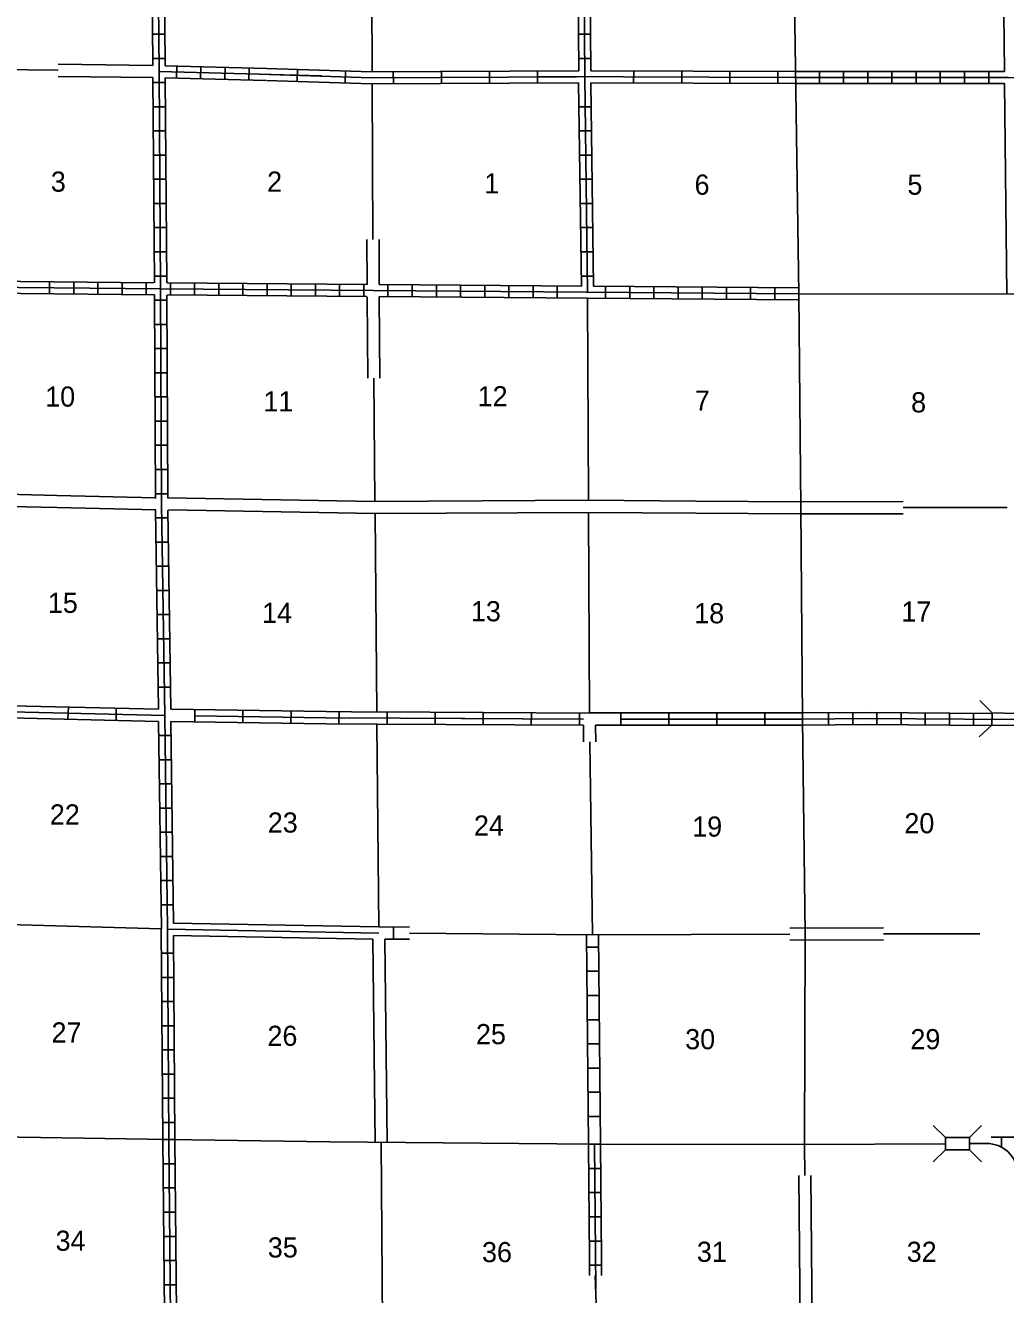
# Model space of a CAD drawing. Extents: x 1592874 to 2162085, y 16166019 to 16654790.
# Drawn here: x 1794488 to 1818816, y 16343983 to 16375472 of the extents above; entities that cross this region are included whole.
import ezdxf

# ---------------------------------------------------------------- set-up
doc = ezdxf.new("R2010")
doc.units = 0
for name, color, linetype in [('L10', 7, 'Continuous'), ('L11', 7, 'Continuous'), ('L13', 7, 'Continuous'), ('L14', 7, 'Continuous'), ('L18', 7, 'Continuous'), ('L4', 7, 'Continuous'), ('L8', 7, 'Continuous'), ('L9', 7, 'Continuous')]:
    doc.layers.add(name, color=color, linetype=linetype)

msp = doc.modelspace()

# ---------------------------------------------------------------- linework, layer by layer
at = {"layer": 'L10'}
for p, q in [((1802970, 16368738), (1802987, 16366716)), ((1803270, 16368729), (1803287, 16366716)), ((1813684, 16346940), (1813720, 16342538)), ((1813984, 16346940), (1814019, 16342538))]:
    msp.add_line(p, q, dxfattribs=at)
for points in [[(1818787, 16374329), (1818728, 16379330)], [(1818845, 16368804), (1818786, 16374029)], [(1793691, 16363849), (1795270, 16363812)], [(1811127, 16363671), (1813737, 16363654)], [(1793694, 16363546), (1795276, 16363510)], [(1811125, 16363371), (1813737, 16363354)], [(1803170, 16347763), (1803112, 16352804)], [(1803470, 16347763), (1803412, 16352804)]]:
    msp.add_lwpolyline(points, dxfattribs=at)
at = {"layer": 'L11'}
for p, q in [((1795305, 16374507), (1797654, 16374479)), ((1795304, 16374207), (1797654, 16374179)), ((1802970, 16369047), (1802965, 16370163)), ((1803270, 16369045), (1803265, 16370162)), ((1808337, 16358113), (1808343, 16357698)), ((1808636, 16358113), (1808643, 16357696)), ((1798162, 16353196), (1803262, 16353106)), ((1813457, 16353077), (1815783, 16353084)), ((1798162, 16352896), (1803112, 16352804)), ((1813457, 16352777), (1815787, 16352784))]:
    msp.add_line(p, q, dxfattribs=at)
for points in [[(1795270, 16363812), (1797720, 16363754)], [(1798020, 16363754), (1803162, 16363659)], [(1803162, 16363662), (1808462, 16363689)], [(1808462, 16363689), (1811127, 16363671)], [(1795276, 16363510), (1797729, 16363454)], [(1798037, 16363454), (1803170, 16363360)], [(1803170, 16363362), (1808462, 16363388)], [(1808462, 16363389), (1811125, 16363371)], [(1813737, 16363654), (1816275, 16363658)], [(1813737, 16363354), (1816275, 16363358)]]:
    msp.add_lwpolyline(points, dxfattribs=at)
at = {"layer": 'L13'}
for p, q in [((1803095, 16374321), (1803083, 16376796)), ((1792661, 16374388), (1795304, 16374357)), ((1803115, 16370163), (1803095, 16374021)), ((1808437, 16368706), (1808462, 16363689)), ((1803137, 16366716), (1803162, 16363662)), ((1803170, 16363360), (1803212, 16358438)), ((1808462, 16363389), (1808487, 16358412)), ((1816275, 16363508), (1818853, 16363514)), ((1803262, 16353106), (1803212, 16358136)), ((1808493, 16357697), (1808564, 16352912)), ((1792614, 16353209), (1797861, 16353054)), ((1808564, 16352912), (1813457, 16352927)), ((1815785, 16352938), (1818178, 16352938)), ((1803320, 16347763), (1803396, 16337323)), ((1813828, 16347703), (1813834, 16346939)), ((1808686, 16342577), (1808632, 16344457))]:
    msp.add_line(p, q, dxfattribs=at)
msp.add_lwpolyline([(1804018, 16352949), (1808564, 16352911)], dxfattribs=at)
at = {"layer": 'L18'}
for p, q in [((1818478, 16358413), (1818178, 16358721)), ((1818478, 16358413), (1818470, 16358113)), ((1818478, 16358413), (1819078, 16358404)), ((1818470, 16358113), (1818161, 16357821)), ((1818470, 16358113), (1819070, 16358104)), ((1817320, 16347879), (1817020, 16348179)), ((1817920, 16347879), (1818220, 16348179)), ((1817320, 16347879), (1817320, 16347579)), ((1817320, 16347879), (1817920, 16347879)), ((1817920, 16347879), (1817920, 16347579)), ((1817320, 16347579), (1817020, 16347279)), ((1817320, 16347579), (1817920, 16347579)), ((1817920, 16347579), (1818220, 16347279))]:
    msp.add_line(p, q, dxfattribs=at)
at = {"layer": 'L4'}
for points in [[(1813687, 16368813), (1813528, 16379471), (1813487, 16384763), (1813445, 16390038), (1813412, 16395371), (1813328, 16406155)], [(1813687, 16368813), (1818995, 16368804), (1822920, 16368829)], [(1813828, 16347704), (1813837, 16352929), (1813778, 16358263), (1813737, 16363504), (1813687, 16368813)], [(1792737, 16347913), (1798045, 16347829), (1802045, 16347771), (1808612, 16347713), (1813828, 16347704), (1817311, 16347721)], [(1817920, 16347729), (1818345, 16347729)]]:
    msp.add_lwpolyline(points, dxfattribs=at)
msp.add_arc((1818357, 16346975), 756, 3.507, 90.9446, dxfattribs=at)
at = {"layer": 'L8'}
for p, q in [((1797645, 16375254), (1797945, 16375254)), ((1808212, 16375254), (1808512, 16375254)), ((1797654, 16374654), (1797954, 16374654)), ((1797954, 16374471), (1800479, 16374404)), ((1798245, 16374471), (1798237, 16374171)), ((1798845, 16374454), (1798837, 16374154)), ((1799445, 16374438), (1799437, 16374138)), ((1800045, 16374421), (1800037, 16374121)), ((1808220, 16374654), (1808520, 16374654)), ((1797654, 16374054), (1797954, 16374054)), ((1797804, 16374329), (1801837, 16374221)), ((1797954, 16374171), (1800454, 16374104)), ((1814195, 16374029), (1814195, 16374329)), ((1814795, 16374029), (1814795, 16374329)), ((1815395, 16374029), (1815395, 16374329)), ((1815995, 16374029), (1815995, 16374329)), ((1816595, 16374029), (1816595, 16374329)), ((1817195, 16374029), (1817195, 16374329)), ((1817795, 16374029), (1817795, 16374329)), ((1818395, 16374029), (1818395, 16374329)), ((1797662, 16373454), (1797962, 16373454)), ((1808228, 16373454), (1808528, 16373454)), ((1797662, 16372854), (1797962, 16372854)), ((1808237, 16372854), (1808537, 16372854)), ((1797670, 16372254), (1797970, 16372254)), ((1808245, 16372254), (1808545, 16372254)), ((1797670, 16371654), (1797970, 16371654)), ((1808253, 16371654), (1808553, 16371654)), ((1797679, 16371054), (1797979, 16371054)), ((1808262, 16371054), (1808562, 16371054)), ((1797687, 16370454), (1797987, 16370454)), ((1808270, 16370454), (1808570, 16370454)), ((1797687, 16369854), (1797987, 16369854)), ((1808278, 16369854), (1808578, 16369854)), ((1795087, 16369113), (1795087, 16368813)), ((1795687, 16369104), (1795687, 16368804)), ((1796287, 16369104), (1796287, 16368804)), ((1796887, 16369096), (1796887, 16368796)), ((1797487, 16369088), (1797487, 16368788)), ((1797695, 16369254), (1797995, 16369254)), ((1798087, 16369088), (1798087, 16368788)), ((1798687, 16369079), (1798687, 16368779)), ((1799287, 16369079), (1799287, 16368779)), ((1799887, 16369071), (1799887, 16368771)), ((1800487, 16369063), (1800487, 16368763)), ((1801087, 16369063), (1801087, 16368763)), ((1801687, 16369054), (1801687, 16368754)), ((1802287, 16369054), (1802287, 16368754)), ((1802887, 16369046), (1802887, 16368746)), ((1803487, 16369046), (1803487, 16368746)), ((1804087, 16369038), (1804087, 16368738)), ((1804687, 16369038), (1804687, 16368738)), ((1805287, 16369029), (1805287, 16368729)), ((1805887, 16369021), (1805887, 16368721)), ((1806487, 16369021), (1806487, 16368721)), ((1808278, 16369254), (1808578, 16369254)), ((1807087, 16369013), (1807087, 16368713)), ((1807687, 16369013), (1807687, 16368713)), ((1808887, 16369004), (1808887, 16368704)), ((1809487, 16368996), (1809487, 16368696)), ((1810087, 16368988), (1810087, 16368688)), ((1810687, 16368988), (1810687, 16368688)), ((1811287, 16368979), (1811287, 16368679)), ((1811887, 16368979), (1811887, 16368679)), ((1812487, 16368971), (1812487, 16368671)), ((1813087, 16368971), (1813087, 16368671)), ((1797695, 16368654), (1797995, 16368654)), ((1797695, 16368054), (1797995, 16368054)), ((1797704, 16367454), (1798004, 16367454)), ((1797704, 16366854), (1798004, 16366854)), ((1797712, 16366254), (1798012, 16366254)), ((1797712, 16365654), (1798012, 16365654)), ((1797712, 16365054), (1798012, 16365054)), ((1797720, 16364454), (1798020, 16364454)), ((1797720, 16363854), (1798020, 16363854)), ((1797729, 16363254), (1798029, 16363254)), ((1797737, 16362654), (1798037, 16362654)), ((1797745, 16362054), (1798045, 16362054)), ((1797754, 16361454), (1798054, 16361454)), ((1797762, 16360854), (1798062, 16360854)), ((1797770, 16360254), (1798070, 16360254)), ((1797779, 16359654), (1798079, 16359654)), ((1797787, 16359054), (1798087, 16359054)), ((1814420, 16358421), (1814420, 16358121)), ((1815020, 16358429), (1815020, 16358129)), ((1815620, 16358429), (1815620, 16358129)), ((1816220, 16358421), (1816220, 16358121)), ((1816820, 16358421), (1816820, 16358121)), ((1817420, 16358413), (1817420, 16358113)), ((1818020, 16358413), (1818020, 16358113)), ((1797804, 16357854), (1798104, 16357854)), ((1797812, 16357254), (1798112, 16357254)), ((1797820, 16356654), (1798120, 16356654)), ((1797820, 16356054), (1798120, 16356054)), ((1797829, 16355454), (1798129, 16355454)), ((1797837, 16354854), (1798137, 16354854)), ((1797845, 16354254), (1798145, 16354254)), ((1797854, 16353654), (1798154, 16353654)), ((1803620, 16352804), (1803620, 16353104)), ((1797862, 16352454), (1798162, 16352454)), ((1808412, 16352604), (1808712, 16352604)), ((1797870, 16351854), (1798170, 16351854)), ((1808420, 16352004), (1808720, 16352004)), ((1808428, 16351404), (1808728, 16351404)), ((1797870, 16351254), (1798170, 16351254)), ((1808428, 16350804), (1808728, 16350804)), ((1797879, 16350654), (1798179, 16350654)), ((1808437, 16350204), (1808737, 16350204)), ((1797879, 16350054), (1798179, 16350054)), ((1808445, 16349604), (1808745, 16349604)), ((1797887, 16349454), (1798187, 16349454)), ((1808453, 16349004), (1808753, 16349004)), ((1797887, 16348854), (1798187, 16348854)), ((1797895, 16348254), (1798195, 16348254)), ((1808453, 16348404), (1808753, 16348404)), ((1797895, 16347829), (1798195, 16347829)), ((1808462, 16347713), (1808488, 16344877)), ((1808462, 16347713), (1808762, 16347713)), ((1808612, 16347713), (1808645, 16344129)), ((1808762, 16347713), (1808788, 16344880)), ((1818711, 16347888), (1818711, 16347643)), ((1797904, 16347229), (1798204, 16347229)), ((1808470, 16347113), (1808770, 16347113)), ((1797904, 16346629), (1798204, 16346629)), ((1808470, 16346513), (1808770, 16346513)), ((1797912, 16346029), (1798212, 16346029)), ((1808478, 16345913), (1808778, 16345913)), ((1797920, 16345429), (1798220, 16345429)), ((1808487, 16345313), (1808787, 16345313)), ((1797920, 16344829), (1798220, 16344829)), ((1797929, 16344229), (1798229, 16344229))]:
    msp.add_line(p, q, dxfattribs=at)
for points in [[(1797612, 16379454), (1797654, 16374479)], [(1797762, 16379454), (1797804, 16374329), (1797845, 16368938), (1797870, 16363604), (1797945, 16358354), (1798012, 16353046), (1798045, 16347829)], [(1797912, 16379446), (1797954, 16374471)], [(1808328, 16379454), (1808370, 16374196), (1808437, 16368854)], [(1808178, 16379304), (1808220, 16374346)], [(1808478, 16379304), (1808519, 16374346)], [(1797654, 16374179), (1797695, 16369088)], [(1797954, 16374171), (1797995, 16369088)], [(1813595, 16374329), (1818787, 16374329)], [(1813595, 16374179), (1818878, 16374179), (1824203, 16374171), (1829478, 16374163)], [(1808219, 16374046), (1808287, 16369004)], [(1808522, 16374046), (1808587, 16369004)], [(1813595, 16374029), (1818786, 16374029)], [(1766055, 16369338), (1771463, 16369296), (1776738, 16369246), (1780454, 16369188), (1781188, 16369221), (1782071, 16369454), (1782562, 16369288), (1782979, 16369279), (1783612, 16368971), (1784096, 16368979), (1784796, 16369163), (1792562, 16368988), (1797845, 16368938), (1813687, 16368813)], [(1792704, 16369138), (1797679, 16369088)], [(1798004, 16369088), (1802970, 16369047)], [(1803270, 16369045), (1808287, 16369004)], [(1792712, 16368838), (1797695, 16368788)], [(1797695, 16368788), (1797720, 16363738)], [(1797995, 16368779), (1798020, 16363746)], [(1798004, 16368788), (1802962, 16368746)], [(1803262, 16368746), (1808437, 16368703)], [(1808437, 16368706), (1813687, 16368663)], [(1808587, 16369004), (1813687, 16368963)], [(1797720, 16363446), (1797795, 16358504)], [(1798020, 16363446), (1798095, 16358504)], [(1813778, 16358413), (1815378, 16358429), (1818461, 16358404)], [(1813778, 16358263), (1815378, 16358279), (1819003, 16358254), (1824386, 16358271), (1829669, 16358279), (1834894, 16358279), (1840219, 16358329)], [(1797795, 16358204), (1797864, 16353054)], [(1798095, 16358204), (1798162, 16353196)], [(1813778, 16358113), (1815378, 16358129), (1818453, 16358104)], [(1797861, 16353054), (1797895, 16347829)], [(1803262, 16353106), (1804019, 16353099)], [(1798162, 16352896), (1798195, 16347829)], [(1803412, 16352804), (1804017, 16352799)], [(1808410, 16352913), (1808462, 16347713)], [(1808710, 16352913), (1808762, 16347713)], [(1797895, 16347829), (1797945, 16342679)], [(1798045, 16347829), (1798095, 16342529), (1798179, 16337279), (1798229, 16331996), (1798279, 16326671), (1798312, 16321371), (1798354, 16316104), (1798437, 16310829)], [(1798195, 16347829), (1798245, 16342679)], [(1818453, 16347888), (1819111, 16347888)]]:
    msp.add_lwpolyline(points, dxfattribs=at)
at = {"layer": 'L9'}
for p, q in [((1801238, 16374379), (1801229, 16374081)), ((1802431, 16374341), (1802421, 16374043)), ((1803618, 16374323), (1803620, 16374025)), ((1804811, 16374329), (1804813, 16374030)), ((1806005, 16374335), (1806006, 16374036)), ((1807199, 16374350), (1807198, 16374052)), ((1807198, 16374201), (1813595, 16374179)), ((1808519, 16374346), (1813595, 16374329)), ((1809585, 16374342), (1809584, 16374044)), ((1810779, 16374338), (1810778, 16374040)), ((1811972, 16374334), (1811971, 16374036)), ((1813165, 16374330), (1813164, 16374032)), ((1808522, 16374046), (1813594, 16374029)), ((1792529, 16358633), (1797795, 16358504)), ((1792537, 16358333), (1797795, 16358204)), ((1792646, 16358479), (1797945, 16358354)), ((1795554, 16358563), (1795545, 16358263)), ((1796745, 16358529), (1796745, 16358229)), ((1798695, 16358494), (1798691, 16358196)), ((1799888, 16358476), (1799884, 16358178)), ((1801081, 16358458), (1801077, 16358160)), ((1802273, 16358443), (1802271, 16358144)), ((1803466, 16358436), (1803465, 16358138)), ((1804659, 16358430), (1804658, 16358132)), ((1805852, 16358424), (1805851, 16358126)), ((1807046, 16358418), (1807044, 16358120)), ((1808239, 16358412), (1808237, 16358114)), ((1809262, 16358412), (1809262, 16358113)), ((1810455, 16358412), (1810455, 16358113)), ((1811648, 16358412), (1811648, 16358113)), ((1812841, 16358412), (1812841, 16358113)), ((1798012, 16353046), (1803262, 16352954)), ((1808487, 16344713), (1808787, 16344713))]:
    msp.add_line(p, q, dxfattribs=at)
for points in [[(1800479, 16374404), (1803079, 16374321), (1808220, 16374346)], [(1800041, 16374268), (1803076, 16374171), (1808162, 16374196)], [(1800470, 16374104), (1803079, 16374021), (1808219, 16374046)], [(1798095, 16358504), (1801954, 16358446), (1803212, 16358437)], [(1798693, 16358345), (1801952, 16358296), (1803069, 16358288)], [(1803212, 16358438), (1808487, 16358412)], [(1808487, 16358413), (1813778, 16358413)], [(1798095, 16358204), (1801954, 16358146), (1803212, 16358136)], [(1802272, 16358293), (1808336, 16358262)], [(1803212, 16358138), (1808337, 16358113)], [(1803944, 16358285), (1808278, 16358263)], [(1808636, 16358113), (1813778, 16358113)], [(1809262, 16358263), (1813778, 16358263)], [(1808488, 16344877), (1808488, 16344456)], [(1808788, 16344880), (1808788, 16344458)]]:
    msp.add_lwpolyline(points, dxfattribs=at)

# ---------------------------------------------------------------- texts
at = {"layer": 'L14'}
for s, p in [('3', (1795120, 16371346)), ('2', (1800487, 16371346)), ('1', (1805878, 16371304)), ('6', (1811095, 16371271)), ('5', (1816378, 16371271)), ('10', (1794979, 16366013)), ('12', (1805712, 16366021)), ('11', (1800395, 16365896)), ('7', (1811103, 16365913)), ('8', (1816470, 16365871)), ('15', (1795045, 16360896)), ('14', (1800362, 16360646)), ('13', (1805545, 16360688)), ('18', (1811087, 16360638)), ('17', (1816228, 16360679)), ('22', (1795095, 16355646)), ('23', (1800504, 16355446)), ('24', (1805620, 16355371)), ('19', (1811037, 16355346)), ('20', (1816303, 16355429)), ('27', (1795137, 16350238)), ('26', (1800495, 16350154)), ('25', (1805670, 16350196)), ('30', (1810862, 16350071)), ('29', (1816453, 16350071)), ('34', (1795237, 16345071)), ('35', (1800504, 16344904)), ('36', (1805820, 16344788)), ('31', (1811153, 16344796)), ('32', (1816361, 16344796))]:
    msp.add_text(s, height=500, rotation=360, dxfattribs=at).set_placement(p)

doc.saveas('drawing.dxf')
